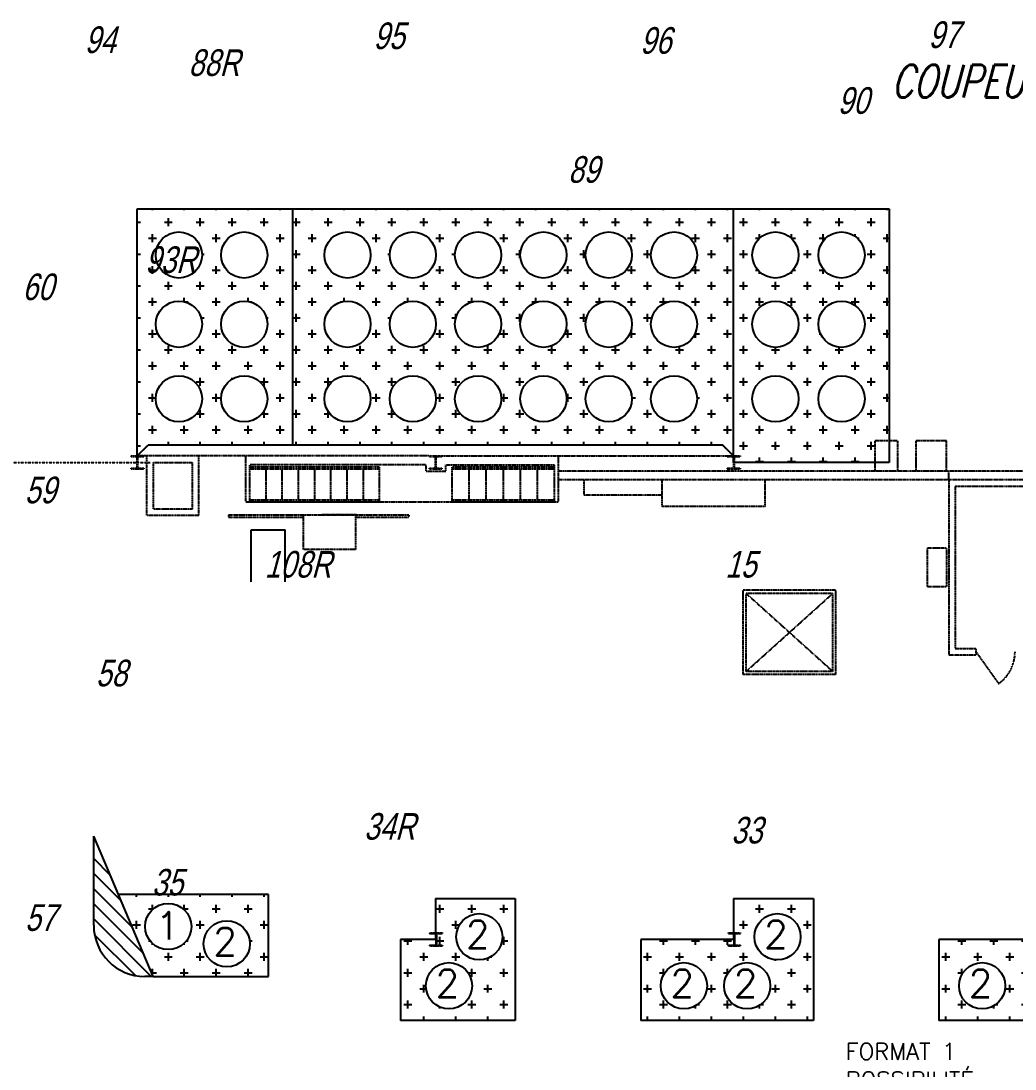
# Model space of a CAD drawing. Header units: millimetres. Extents: x -1732 to 458256, y -4349 to 130988.
# Drawn here: x 21760 to 45095, y 80488 to 105098 of the extents above; entities that cross this region are included whole.
import ezdxf

# ---------------------------------------------------------------- set-up
doc = ezdxf.new("R2010")
doc.units = ezdxf.units.MM
doc.header["$LTSCALE"] = 0.01
doc.header["$MEASUREMENT"] = 0
doc.linetypes.add('CENTER2', pattern=[28.575, 19.05, -3.175, 3.175, -3.175])
doc.linetypes.add('PHANTOM2', pattern=[31.75, 15.875, -3.175, 3.175, -3.175, 3.175, -3.175])
for name, color, linetype in [('Entreposage des rouleaux', 251, 'CONTINUOUS'), ('F-E-EQP-AXE', 251, 'CENTER2'), ('F-E-EQP-PH2', 251, 'PHANTOM2'), ('F-E-EQP-TXT-MV2', 251, 'CONTINUOUS'), ('NEWGUIDE', 7, 'CONTINUOUS'), ('NODETEXT', 5, 'CONTINUOUS'), ('NODETEXTOLD', 5, 'CONTINUOUS'), ('S-E-ACI', 251, 'PHANTOM2'), ('S-E-BET', 251, 'PHANTOM2')]:
    doc.layers.add(name, color=color, linetype=linetype)
doc.styles.add('ROMANS', font='ROMANS.SHX', dxfattribs={"width": 0.75, "oblique": 15})
doc.styles.add('TEXTXP', font='arial.ttf', dxfattribs={"width": 0.75, "oblique": 15})
pattern_1 = [(0, (-78000, -38000), (375, 375), [187.5, -562.5]), (90, (-77906.25, -38093.75), (-375, 375), [187.5, -562.5])]

msp = doc.modelspace()

# ---------------------------------------------------------------- hatches: boundary and pattern name
at = {"layer": 'Entreposage des rouleaux', "linetype": 'Continuous'}
h = msp.add_hatch(dxfattribs=at)
h.set_pattern_fill('CROSS', color=256, scale=1500)
h.set_pattern_definition(pattern_1)
h.paths.add_polyline_path([(24489.15801, 100684.3387), (24489.15801, 94883.10112), (24743.15801, 95137.10112), (28136.15801, 95137.10112), (28136.15801, 100684.3387)])
h.paths.add_polyline_path([(27543.59232, 99602.63086, -1), (26458.19434, 99602.63086, -1)], flags=16)
h.paths.add_polyline_path([(26010.74075, 99602.63086, -1), (24925.34276, 99602.63086, -1)], flags=16)
h.paths.add_polyline_path([(27543.59232, 97977.02359, -1), (26458.19434, 97977.02359, -1)], flags=16)
h.paths.add_polyline_path([(26010.74075, 97977.02359, -1), (24925.34276, 97977.02359, -1)], flags=16)
h.paths.add_polyline_path([(27543.59232, 96226.36902, -1), (26458.19434, 96226.36902, -1)], flags=16)
h.paths.add_polyline_path([(26010.74075, 96226.36902, -1), (24925.34276, 96226.36902, -1)], flags=16)
h.paths.add_polyline_path([(38489.15801, 100684.3387), (38489.15801, 94883.10112), (38640.65603, 94883.10112), (38640.65603, 94868.09581), (38498.18337, 94868.09581), (38498.18337, 94731.09968), (41808.15801, 94731.09968), (41808.15801, 95237.09968), (42136.15801, 95237.09968), (42136.15801, 100684.3387)])
h.paths.add_polyline_path([(41565.10319, 99602.63086, -1), (40479.70521, 99602.63086, -1)], flags=16)
h.paths.add_polyline_path([(40011.35874, 99602.63086, -1), (38925.96075, 99602.63086, -1)], flags=16)
h.paths.add_polyline_path([(41565.10319, 97977.02359, -1), (40479.70521, 97977.02359, -1)], flags=16)
h.paths.add_polyline_path([(40011.35874, 97977.02359, -1), (38925.96075, 97977.02359, -1)], flags=16)
h.paths.add_polyline_path([(41565.10319, 96226.36902, -1), (40479.70521, 96226.36902, -1)], flags=16)
h.paths.add_polyline_path([(40011.35874, 96226.36902, -1), (38925.96075, 96226.36902, -1)], flags=16)
h = msp.add_hatch(dxfattribs=at)
h.set_pattern_fill('CROSS', color=256, scale=1500, style=0)
h.set_pattern_definition(pattern_1)
edge = h.paths.add_edge_path(flags=16)
edge.add_arc((37089.4905, 96226.36902), 542.69899, 0, 360)
edge = h.paths.add_edge_path(flags=16)
edge.add_arc((37089.4905, 97977.02359), 542.69899, 0, 360)
edge = h.paths.add_edge_path(flags=16)
edge.add_arc((37089.4905, 99602.63086), 542.69899, 0, 360)
edge = h.paths.add_edge_path(flags=16)
edge.add_arc((34023.78736, 97977.02359), 542.69899, 0, 360)
edge = h.paths.add_edge_path(flags=16)
edge.add_arc((34023.78736, 96226.36902), 542.69899, 0, 360)
edge = h.paths.add_edge_path(flags=16)
edge.add_arc((34023.78736, 99602.63086), 542.69899, 0, 360)
edge = h.paths.add_edge_path(flags=16)
edge.add_arc((35556.63893, 99602.63086), 542.69899, 0, 360)
edge = h.paths.add_edge_path(flags=16)
edge.add_arc((35556.63893, 96226.36902), 542.69899, 0, 360)
edge = h.paths.add_edge_path(flags=16)
edge.add_arc((35556.63893, 97977.02359), 542.69899, 0, 360)
edge = h.paths.add_edge_path(flags=16)
edge.add_arc((32490.93487, 97977.02359), 542.69899, 0, 360)
edge = h.paths.add_edge_path(flags=16)
edge.add_arc((32490.93487, 96226.36902), 542.69899, 0, 360)
edge = h.paths.add_edge_path(flags=16)
edge.add_arc((32490.93487, 99602.63086), 542.69899, 0, 360)
edge = h.paths.add_edge_path(flags=16)
edge.add_arc((30958.0833, 96226.36902), 542.69899, 0, 360)
edge = h.paths.add_edge_path(flags=16)
edge.add_arc((30958.0833, 97977.02359), 542.69899, 0, 360)
edge = h.paths.add_edge_path(flags=16)
edge.add_arc((30958.0833, 99602.63086), 542.69899, 0, 360)
edge = h.paths.add_edge_path(flags=16)
edge.add_arc((29425.23173, 97977.02359), 542.69899, 0, 360)
edge = h.paths.add_edge_path(flags=16)
edge.add_arc((29425.23173, 96226.36902), 542.69899, 0, 360)
edge = h.paths.add_edge_path(flags=16)
edge.add_arc((29425.23173, 99602.63086), 542.69899, 0, 360)
edge = h.paths.add_edge_path()
edge.add_line((38489.15801, 94731.09968), (38489.15801, 100684.3387))
edge.add_line((38489.15801, 94883.10112), (38235.15801, 95137.10112))
edge.add_line((38235.15801, 95137.10112), (28136.15801, 95137.10112))
edge.add_line((28136.15801, 100684.3387), (28136.15801, 95137.10112))
edge.add_line((28136.15801, 100684.3387), (38489.15801, 100684.3387))
h = msp.add_hatch(dxfattribs=at)
h.set_pattern_fill('CROSS', color=256, scale=1500, style=0)
h.set_pattern_definition(pattern_1)
edge = h.paths.add_edge_path(flags=16)
edge.add_arc((25217.34647, 83834.22376), 542.69899, 0, 360)
edge = h.paths.add_edge_path(flags=16)
edge.add_arc((26589.53084, 83428.26692), 542.69899, 0, 360)
h.paths.add_polyline_path([(24865.14673, 82663.05631), (24049.26092, 84585.41644), (27572.12596, 84585.41644), (27572.12596, 82663.05631)])
h = msp.add_hatch(dxfattribs=at)
h.set_pattern_fill('CROSS', color=256, scale=1500, style=0)
h.set_pattern_definition(pattern_1)
edge = h.paths.add_edge_path(flags=16)
edge.add_arc((32519.21572, 83594.42635), 542.69899, 0, 360)
edge = h.paths.add_edge_path(flags=16)
edge.add_arc((31807.46636, 82443.85504), 542.69899, 0, 360)
h.paths.add_polyline_path([(31489.15801, 84495.2557), (33361.99329, 84495.2557), (33361.99329, 81627.43331), (30668.45601, 81627.43331), (30668.45601, 83531.09968), (31489.15801, 83531.09968)])
h = msp.add_hatch(dxfattribs=at)
h.set_pattern_fill('CROSS', color=256, scale=1500, style=0)
h.set_pattern_definition(pattern_1)
edge = h.paths.add_edge_path(flags=16)
edge.add_arc((39519.21572, 83594.42635), 542.69899, 0, 360)
edge = h.paths.add_edge_path(flags=16)
edge.add_arc((38807.46636, 82443.85504), 542.69899, 0, 360)
edge = h.paths.add_edge_path(flags=16)
edge.add_arc((37322.24483, 82443.85504), 542.69899, 0, 360)
h.paths.add_polyline_path([(40361.99329, 81627.43331), (36309.10182, 81627.43331), (36309.10182, 83531.09968), (38489.15801, 83531.09968), (38489.15801, 84495.2557), (40361.99329, 84495.2557)])
h = msp.add_hatch(dxfattribs=at)
h.set_pattern_fill('CROSS', color=256, scale=1500, style=0)
h.set_pattern_definition([(0, (-71000, -38000), (375, 375), [187.5, -562.5]), (90, (-70906.25, -38093.75), (-375, 375), [187.5, -562.5])])
edge = h.paths.add_edge_path(flags=16)
edge.add_arc((46519.21572, 83594.42635), 542.69899, 0, 360)
edge = h.paths.add_edge_path(flags=16)
edge.add_arc((45807.46636, 82443.85504), 542.69899, 0, 360)
edge = h.paths.add_edge_path(flags=16)
edge.add_arc((44322.24483, 82443.85504), 542.69899, 0, 360)
h.paths.add_polyline_path([(47361.99329, 81627.43331), (43309.10182, 81627.43331), (43309.10182, 83531.09968), (45489.15801, 83531.09968), (45489.15801, 84495.2557), (47361.99329, 84495.2557)])

# ---------------------------------------------------------------- linework, layer by layer
at = {"layer": 'Entreposage des rouleaux'}
for p, q in [((24489.15801, 94883.10112), (24489.15801, 100684.3387)), ((24489.15801, 100684.3387), (28136.15801, 100684.3387)), ((28136.15801, 100684.3387), (28136.15801, 95137.10112)), ((28136.15801, 100684.3387), (38489.15801, 100684.3387)), ((38489.15801, 94731.09968), (38489.15801, 100684.3387)), ((38489.15801, 100684.3387), (42136.15801, 100684.3387)), ((42136.15801, 100684.3387), (42136.15801, 94731.09968)), ((24489.15801, 94883.10112), (24743.15801, 95137.10112)), ((28136.15801, 95137.10112), (24743.15801, 95137.10112)), ((38235.15801, 95137.10112), (28136.15801, 95137.10112)), ((38489.15801, 94883.10112), (38235.15801, 95137.10112)), ((42136.15801, 94731.09968), (38489.15801, 94731.09968)), ((23467.27114, 83863.05631), (23467.27114, 85956.67936)), ((24049.26092, 84585.41644), (23467.27114, 85956.67936)), ((24865.14673, 82663.05631), (24049.26092, 84585.41644)), ((27572.12596, 84585.41644), (24049.26092, 84585.41644)), ((27572.12596, 82663.05631), (27572.12596, 84585.41644)), ((31489.15801, 84495.2557), (33361.99329, 84495.2557)), ((31489.15801, 84495.2557), (31489.15801, 83531.09968)), ((33361.99329, 84495.2557), (33361.99329, 81627.43331)), ((38489.15801, 84495.2557), (40361.99329, 84495.2557)), ((38489.15801, 84495.2557), (38489.15801, 83531.09968)), ((40361.99329, 84495.2557), (40361.99329, 81627.43331)), ((31353.44582, 83684.18853), (31353.44582, 83669.19237)), ((30668.45601, 83531.09968), (30668.45601, 81627.43331)), ((31489.15801, 83531.09968), (30668.45601, 83531.09968)), ((31353.44582, 83669.19237), (31495.90934, 83669.19237)), ((31495.90934, 83669.19237), (31495.90934, 83399.18833)), ((31510.91464, 83669.19237), (31510.91464, 83399.18833)), ((36309.10182, 83531.09968), (36309.10182, 81627.43331)), ((38489.15801, 83531.09968), (36309.10182, 83531.09968)), ((38495.72363, 83669.19237), (38495.72363, 83399.18833)), ((38510.71979, 83669.19237), (38510.71979, 83399.18833)), ((43309.10182, 83531.09968), (43309.10182, 81627.43331)), ((45489.15801, 83531.09968), (43309.10182, 83531.09968)), ((31353.44582, 83399.18833), (31495.90934, 83399.18833)), ((31353.44582, 83399.18833), (31353.44582, 83384.19217)), ((38353.25097, 83399.18833), (38495.72363, 83399.18833)), ((24865.14673, 82663.05631), (24667.27114, 82663.05631)), ((24865.14673, 82663.05631), (27572.12596, 82663.05631)), ((33361.99329, 81627.43331), (30668.45601, 81627.43331)), ((40361.99329, 81627.43331), (36309.10182, 81627.43331)), ((47361.99329, 81627.43331), (43309.10182, 81627.43331))]:
    msp.add_line(p, q, dxfattribs=at)
at = {"layer": 'Entreposage des rouleaux', "linetype": 'Continuous'}
for p, q in [((23856.08355, 85040.57386), (23467.27114, 85429.38627)), ((24116.78476, 84426.31927), (23467.27114, 85075.83288)), ((24377.48596, 83812.06467), (23467.27114, 84722.27949)), ((24638.18717, 83197.81007), (23467.27114, 84368.7261)), ((24819.38754, 82663.05631), (23467.27114, 84015.17271)), ((24445.08539, 82683.80507), (23488.0199, 83640.87056))]:
    msp.add_line(p, q, dxfattribs=at)
for centre in [(25468.04176, 99602.63086), (27000.89333, 99602.63086), (29425.23173, 99602.63086), (30958.0833, 99602.63086), (32490.93487, 99602.63086), (34023.78736, 99602.63086), (35556.63893, 99602.63086), (37089.4905, 99602.63086), (39468.65974, 99602.63086), (41022.4042, 99602.63086), (25468.04176, 97977.02359), (27000.89333, 97977.02359), (29425.23173, 97977.02359), (30958.0833, 97977.02359), (32490.93487, 97977.02359), (34023.78736, 97977.02359), (35556.63893, 97977.02359), (37089.4905, 97977.02359), (39468.65974, 97977.02359), (41022.4042, 97977.02359), (25468.04176, 96226.36902), (27000.89333, 96226.36902), (29425.23173, 96226.36902), (30958.0833, 96226.36902), (32490.93487, 96226.36902), (34023.78736, 96226.36902), (35556.63893, 96226.36902), (37089.4905, 96226.36902), (39468.65974, 96226.36902), (41022.4042, 96226.36902), (25217.34647, 83834.22376), (26589.53084, 83428.26692), (32519.21572, 83594.42635), (39519.21572, 83594.42635), (31807.46636, 82443.85504), (37322.24483, 82443.85504), (38807.46636, 82443.85504), (44322.24483, 82443.85504)]:
    msp.add_circle(centre, 542.69899, dxfattribs=at)
at = {"layer": 'Entreposage des rouleaux'}
msp.add_arc((24667.27114, 83863.05631), 1200, 180, 270, dxfattribs=at)
at = {"layer": 'F-E-EQP-AXE'}
msp.add_line((8089.15801, 94731.09968), (24794.97462, 94731.09968), dxfattribs=at)
at = {"layer": 'F-E-EQP-PH2'}
for p, q in [((38489.15801, 94883.10112), (38235.15801, 95137.10112)), ((41808.15801, 94526.09968), (41808.15801, 95237.09968)), ((42341.15801, 95237.09968), (41808.15801, 95237.09968)), ((42341.15801, 94526.09968), (42341.15801, 95237.09968)), ((43483.15801, 95237.09968), (42772.15801, 95237.09968)), ((42772.15801, 94526.09968), (42772.15801, 95237.09968)), ((43483.15801, 94526.09968), (43483.15801, 95237.09968)), ((27131.15801, 94629.66587), (30179.15801, 94629.66587)), ((27131.15801, 94584.70337), (30179.15801, 94584.70337)), ((27512.15801, 93856.55755), (27512.15801, 94584.70337)), ((27893.15801, 93856.55755), (27893.15801, 94584.70337)), ((28274.15801, 93856.55755), (28274.15801, 94584.70337)), ((28655.15801, 93856.55755), (28655.15801, 94584.70337)), ((29036.15801, 93856.55755), (29036.15801, 94584.70337)), ((29417.15801, 93856.55755), (29417.15801, 94584.70337)), ((29798.15801, 93856.55755), (29798.15801, 94584.70337)), ((30179.15801, 93804.10112), (30179.15801, 94629.66587)), ((31881.15801, 93804.10112), (31881.15801, 94629.66587)), ((31881.15801, 94629.66587), (34285.15801, 94629.66587)), ((31881.15801, 94584.70337), (34285.15801, 94584.70337)), ((32281.75801, 93856.55755), (32281.75801, 94584.70337)), ((32682.35801, 93856.55755), (32682.35801, 94584.70337)), ((33082.95801, 93856.55755), (33082.95801, 94584.70337)), ((33483.55801, 93856.55755), (33483.55801, 94584.70337)), ((33884.15801, 93856.55755), (33884.15801, 94584.70337)), ((34984.15801, 93965.09968), (34984.15801, 94321.09968)), ((36813.15801, 93699.09968), (36813.15801, 94321.09968)), ((39226.15801, 93699.09968), (39226.15801, 94321.09968)), ((27131.15801, 93856.55755), (30179.15801, 93856.55755)), ((27131.15801, 93804.10112), (30179.15801, 93804.10112)), ((31881.15801, 93856.55755), (34285.15801, 93856.55755)), ((31881.15801, 93804.10112), (34285.15801, 93804.10112)), ((36813.15801, 93965.09968), (34984.15801, 93965.09968)), ((39226.15801, 93699.09968), (36813.15801, 93699.09968)), ((26634.5669, 93499.10112), (30861.96958, 93499.10112)), ((26634.5669, 93499.10112), (26634.5669, 93449.47239)), ((26634.5669, 93449.47239), (28393.17684, 93449.47239)), ((28393.17684, 92686.10112), (28393.17684, 93499.10112)), ((29637.00653, 93499.10112), (28824.00653, 93499.10112)), ((29612.17684, 93499.10112), (29612.17684, 92686.10112)), ((29612.17684, 93449.47239), (30861.96958, 93449.47239)), ((30861.96958, 93499.10112), (30861.96958, 93449.47239)), ((29612.17684, 92686.10112), (28393.17684, 92686.10112)), ((43489.15801, 92718.59968), (43029.15801, 92718.59968)), ((43029.15801, 92718.59968), (43029.15801, 91808.59968)), ((43489.15801, 92718.59968), (43489.15801, 91808.59968)), ((43489.15801, 91808.59968), (43029.15801, 91808.59968))]:
    msp.add_line(p, q, dxfattribs=at)
at = {"layer": 'NEWGUIDE'}
for p, q in [((27160.63637, 91929.04845), (27160.63637, 93148.24845)), ((27160.63637, 93148.24845), (27964.63637, 93148.24845)), ((27964.63637, 91930.04845), (27964.63637, 93148.24845))]:
    msp.add_line(p, q, dxfattribs=at)
at = {"layer": 'S-E-ACI'}
for p, q in [((24489.15801, 94883.10112), (24743.15801, 95137.10112)), ((38235.15801, 95137.10112), (24743.15801, 95137.10112)), ((24341.00366, 94883.10112), (24641.00001, 94883.10112)), ((24341.00366, 94883.10112), (24341.00366, 94868.09581)), ((24341.00366, 94868.09581), (24483.53119, 94868.09581)), ((24483.53119, 94868.09581), (24483.53119, 94598.10093)), ((31340.84539, 94883.10112), (24489.15801, 94883.10112)), ((24498.53649, 94868.09581), (24641.00001, 94868.09581)), ((24498.53649, 94868.09581), (24498.53649, 94598.10093)), ((24641.00001, 94883.10112), (24641.00001, 94868.09581)), ((31340.84539, 94883.10112), (31640.81431, 94883.10112)), ((31340.84539, 94883.10112), (31340.84539, 94868.09581)), ((31340.84539, 94868.09581), (31483.34548, 94868.09581)), ((31483.34548, 94868.09581), (31483.34548, 94598.10093)), ((31498.34164, 94868.09581), (31640.81431, 94868.09581)), ((31498.34164, 94868.09581), (31498.34164, 94598.10093)), ((31640.81431, 94883.10112), (38489.15801, 94883.10112)), ((31640.81431, 94883.10112), (31640.81431, 94868.09581)), ((38340.65054, 94883.10112), (38640.65603, 94883.10112)), ((38340.65054, 94883.10112), (38340.65054, 94868.09581)), ((38340.65054, 94868.09581), (38483.17807, 94868.09581)), ((38483.17807, 94868.09581), (38483.17807, 94598.10093)), ((38498.18337, 94868.09581), (38640.65603, 94868.09581)), ((38498.18337, 94868.09581), (38498.18337, 94598.10093)), ((38640.65603, 94883.10112), (38640.65603, 94868.09581)), ((24341.00366, 94598.10093), (24341.00366, 94583.09562)), ((24341.00366, 94598.10093), (24483.53119, 94598.10093)), ((24341.00366, 94583.09562), (24641.00001, 94583.09562)), ((24498.53649, 94598.10093), (24641.00001, 94598.10093)), ((24641.00001, 94598.10093), (24641.00001, 94583.09562)), ((31340.84539, 94598.10093), (31340.84539, 94583.09562)), ((31340.84539, 94598.10093), (31483.34548, 94598.10093)), ((31340.84539, 94583.09562), (31640.81431, 94583.09562)), ((31498.34164, 94598.10093), (31640.81431, 94598.10093)), ((31640.81431, 94598.10093), (31640.81431, 94583.09562)), ((38340.65054, 94598.10093), (38340.65054, 94583.09562)), ((38340.65054, 94598.10093), (38483.17807, 94598.10093)), ((38340.65054, 94583.09562), (38640.65603, 94583.09562)), ((38498.18337, 94598.10093), (38640.65603, 94598.10093)), ((38640.65603, 94598.10093), (38640.65603, 94583.09562)), ((31353.44582, 83684.18853), (31353.44582, 83669.19237)), ((31353.44582, 83684.18853), (31653.41474, 83684.18853)), ((31653.41474, 83684.18853), (31653.41474, 83669.19237)), ((38353.25097, 83684.18853), (38353.25097, 83669.19237)), ((38353.25097, 83684.18853), (38653.25647, 83684.18853)), ((38653.25647, 83684.18853), (38653.25647, 83669.19237)), ((31353.44582, 83669.19237), (31495.90934, 83669.19237)), ((31495.90934, 83669.19237), (31495.90934, 83399.18833)), ((31510.91464, 83669.19237), (31653.41474, 83669.19237)), ((31510.91464, 83669.19237), (31510.91464, 83399.18833)), ((38353.25097, 83669.19237), (38495.72363, 83669.19237)), ((38495.72363, 83669.19237), (38495.72363, 83399.18833)), ((38510.71979, 83669.19237), (38653.25647, 83669.19237)), ((38510.71979, 83669.19237), (38510.71979, 83399.18833)), ((31353.44582, 83399.18833), (31495.90934, 83399.18833)), ((31353.44582, 83399.18833), (31353.44582, 83384.19217)), ((31353.44582, 83384.19217), (31653.41474, 83384.19217)), ((31510.91464, 83399.18833), (31653.41474, 83399.18833)), ((31653.41474, 83399.18833), (31653.41474, 83384.19217)), ((38353.25097, 83399.18833), (38495.72363, 83399.18833)), ((38353.25097, 83399.18833), (38353.25097, 83384.19217)), ((38353.25097, 83384.19217), (38653.25647, 83384.19217)), ((38510.71979, 83399.18833), (38653.25647, 83399.18833)), ((38653.25647, 83399.18833), (38653.25647, 83384.19217))]:
    msp.add_line(p, q, dxfattribs=at)
at = {"layer": 'S-E-BET'}
for p, q in [((24718.15801, 93486.10112), (24718.15801, 94883.10112)), ((25937.15801, 93486.10112), (25937.15801, 94883.10112)), ((27042.15801, 93804.10112), (27042.15801, 94883.10112)), ((34374.15801, 93804.10112), (34374.15801, 94883.10112)), ((24870.15801, 93638.10112), (24870.15801, 94731.09968)), ((24870.15801, 94731.09968), (25785.15801, 94731.09968)), ((25785.15801, 93638.10112), (25785.15801, 94731.09968)), ((31261.47557, 94678.10112), (27131.15801, 94678.10112)), ((27131.15801, 93804.10112), (27131.15801, 94678.10112)), ((31261.47557, 94678.10112), (31261.47557, 94524.45606)), ((31261.47557, 94524.45606), (31735.97272, 94524.45606)), ((31735.97272, 94524.45606), (31735.97272, 94678.10112)), ((31735.97272, 94678.10112), (34285.15801, 94678.10112)), ((34285.15801, 93804.10112), (34285.15801, 94678.10112)), ((45650.37057, 94526.09968), (34374.15801, 94526.09968)), ((43539.15801, 94321.09968), (43539.15801, 94526.09968)), ((43539.15801, 94321.09968), (34374.15801, 94321.09968)), ((43539.15801, 94321.09968), (43539.15801, 90206.09968)), ((47521.15801, 94321.09968), (43539.15801, 94321.09968)), ((43691.15801, 94169.09968), (43691.15801, 90358.09968)), ((47521.15801, 94169.09968), (43691.15801, 94169.09968)), ((27042.15801, 93804.10112), (34374.15801, 93804.10112)), ((25785.15801, 93638.10112), (24870.15801, 93638.10112)), ((25937.15801, 93486.10112), (24718.15801, 93486.10112)), ((40891.15801, 91729.09968), (38709.15801, 91729.09968)), ((38709.15801, 89750.09968), (38709.15801, 91729.09968)), ((38784.15801, 89825.09968), (38784.15801, 91654.09968)), ((40816.15801, 91654.09968), (38784.15801, 91654.09968)), ((38784.15801, 89825.09968), (40816.15801, 91654.09968)), ((38784.15801, 91654.09968), (40816.15801, 89825.09968)), ((40816.15801, 89825.09968), (40816.15801, 91654.09968)), ((40891.15801, 89750.09968), (40891.15801, 91729.09968)), ((44180.15366, 90358.09968), (43691.15801, 90358.09968)), ((44180.15366, 90206.09968), (44180.15366, 90358.09968)), ((44180.15366, 90206.09968), (43539.15801, 90206.09968)), ((44180.15366, 90282.09968), (44710.46998, 89537.68004)), ((40891.15801, 89750.09968), (38709.15801, 89750.09968)), ((40816.15801, 89825.09968), (38784.15801, 89825.09968))]:
    msp.add_line(p, q, dxfattribs=at)
msp.add_arc((44180.15366, 90282.09968), 914, 305.465651597, 0, dxfattribs=at)

# ---------------------------------------------------------------- texts
at = {"layer": 'Entreposage des rouleaux', "style": 'ROMANS'}
for s, height, p in [('1', 650, (24926.14702, 83531.30548)), ('2', 650, (32202.32778, 83323.84051)), ('2', 650, (39202.32778, 83323.84051)), ('2', 650, (26272.6429, 83157.68108)), ('2', 650, (31490.57843, 82173.2692)), ('2', 650, (37005.35689, 82173.2692)), ('2', 650, (38490.57843, 82173.2692)), ('2', 650, (44005.35689, 82173.2692)), ('FORMAT 1', 390, (41120.33011, 80706.9961)), ('POSSIBILITÉ', 390, (41120.33011, 80035.38204))]:
    msp.add_text(s, height=height, dxfattribs=at).set_placement(p)
at = {"layer": 'F-E-EQP-TXT-MV2', "insert": (45489.15801, 103683.63834), "char_height": 762, "attachment_point": 5, "style": 'ROMANS'}
msp.add_mtext('COUPEUSE FOLIO', dxfattribs=at)
at = {"layer": 'NODETEXT', "style": 'TEXTXP', "oblique": 15, "width": 0.75}
for s, p in [('97', (43060.89802, 104463.76307)), ('94', (23253.62131, 104345.24164)), ('95', (30031.75691, 104437.54017)), ('96', (36292.65848, 104328.35897)), ('88R', (25693.07788, 103807.56896)), ('90', (40929.55672, 102917.28874)), ('89', (34603.56594, 101298.7238)), ('93R', (24671.96159, 99180.45193)), ('60', (21791.6762, 98542.67165)), ('59', (21848.03506, 93772.01123)), ('108R', (27480.82631, 92028.37363)), ('15', (38290.84771, 92028.37363)), ('58', (23517.22427, 89474.46706)), ('34R', (29812.56732, 85873.07554)), ('33', (38429.69482, 85784.53386)), ('35', (24830.53965, 84562.79023)), ('57', (21854.70724, 83732.39557))]:
    msp.add_text(s, height=625, dxfattribs=at).set_placement(p)
at = {"layer": 'NODETEXTOLD', "style": 'TEXTXP', "oblique": 15, "width": 0.75}
for s, p in [('97', (43060.89802, 104463.76307)), ('94', (23253.62131, 104345.24164)), ('95', (30031.75691, 104437.54017)), ('96', (36292.65848, 104328.35897)), ('88R', (25693.07788, 103807.56896)), ('90', (40929.55672, 102917.28874)), ('89', (34603.56594, 101298.7238)), ('93R', (24671.96159, 99180.45193)), ('60', (21791.6762, 98542.67165)), ('59', (21848.03506, 93772.01123)), ('108R', (27480.82631, 92028.37363)), ('58', (23517.22427, 89474.46706)), ('34R', (29812.56732, 85873.07554)), ('33', (38429.69482, 85784.53386)), ('35', (24830.53965, 84562.79023)), ('57', (21854.70724, 83732.39557))]:
    msp.add_text(s, height=625, dxfattribs=at).set_placement(p)

doc.saveas('drawing.dxf')
